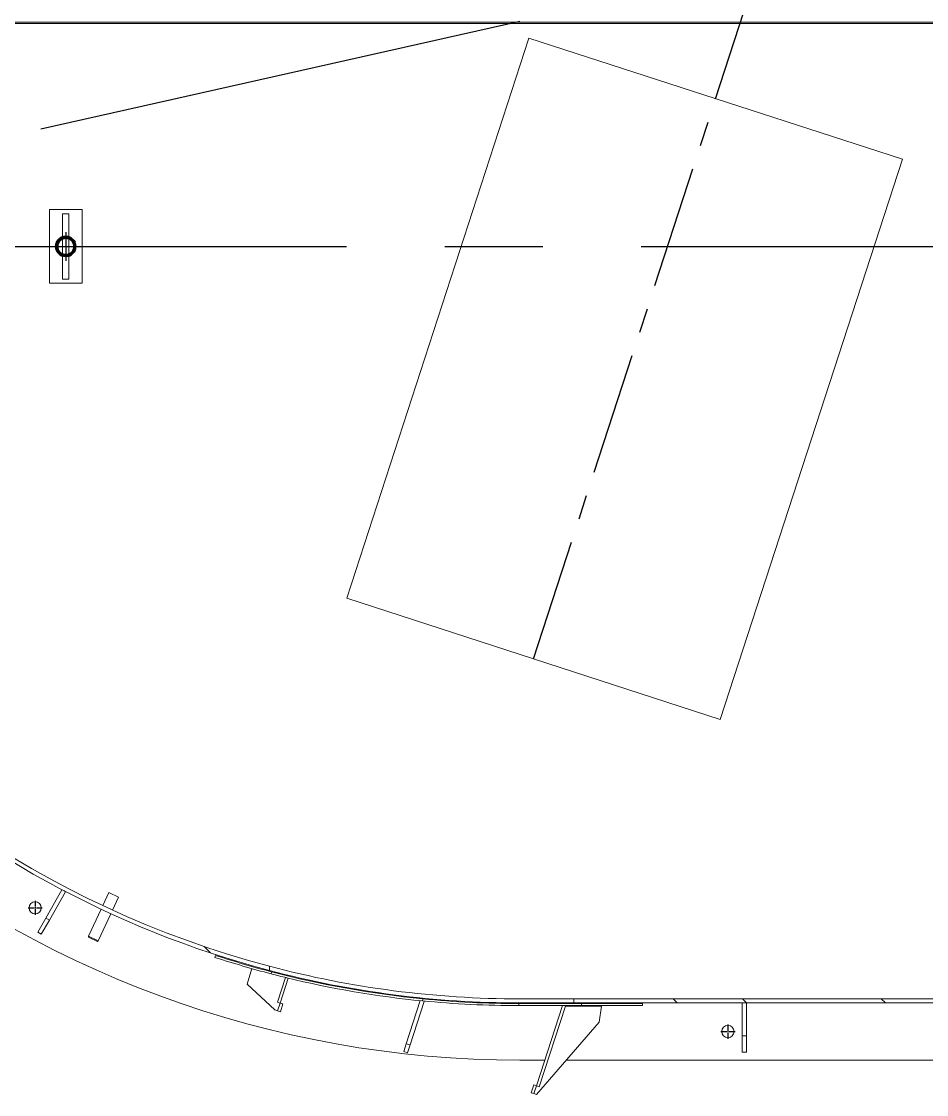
# Model space of a CAD drawing. Header units: inches. Extents: x 0 to 4731, y 0 to 1632.
# Drawn here: x 3619.9 to 3730.5, y 554.7 to 685.9 of the extents above; entities that cross this region are included whole.
import ezdxf

# ---------------------------------------------------------------- set-up
doc = ezdxf.new("R2010")
doc.units = ezdxf.units.IN
doc.header["$LTSCALE"] = 48
doc.header["$MEASUREMENT"] = 0
doc.linetypes.add('CENTER', pattern=[2, 1.25, -0.25, 0.25, -0.25])
for name, color, linetype, lineweight in [('AM_0', 7, 'Continuous', 50), ('AM_7', 142, 'CENTER', 25), ('Am_8', 1, 'Continuous', 25), ('Equipment-AM_0', 7, 'Continuous', 50), ('Process-AM_7', 142, 'CENTER', 25)]:
    doc.layers.add(name, color=color, linetype=linetype, lineweight=lineweight)
pattern_1 = [(315, (2644.142, 1859.378), (12.72792, 12.72792), []), (315, (2644.142, 1850.892), (12.72792, 12.72792), [])]

# ---------------------------------------------------------------- blocks, each defined once
blk = doc.blocks.new('*U398')
at = {"layer": 'AM_7', "color": 0, "transparency": 16777216}
for p, q in [((-0.87, 0), (-0.15, 0)), ((0, 0.15), (0, 0.87)), ((0.15, 0), (0.87, 0)), ((0, -0.87), (0, -0.15))]:
    blk.add_line(p, q, dxfattribs=at)
at = {"layer": 'AM_7', "color": 0, "linetype": 'Continuous', "transparency": 16777216}
for p, q in [((-0.075, 0), (0.075, 0)), ((0, -0.075), (0, 0.075))]:
    blk.add_line(p, q, dxfattribs=at)
blk = doc.blocks.new('*U399')
at = {"layer": 'AM_7', "color": 0, "transparency": 16777216}
for p, q in [((-0.87, 0), (-0.15, 0)), ((0, 0.15), (0, 0.87)), ((0.15, 0), (0.87, 0)), ((0, -0.87), (0, -0.15))]:
    blk.add_line(p, q, dxfattribs=at)
at = {"layer": 'AM_7', "color": 0, "linetype": 'Continuous', "transparency": 16777216}
for p, q in [((-0.075, 0), (0.075, 0)), ((0, -0.075), (0, 0.075))]:
    blk.add_line(p, q, dxfattribs=at)

msp = doc.modelspace()

# ---------------------------------------------------------------- hatches: boundary and pattern name
at = {"layer": 'Am_8'}
h = msp.add_hatch(dxfattribs=at)
h.set_pattern_fill('ANSI32', color=256, scale=48, angle=-90, style=0)
h.set_pattern_definition(pattern_1)
edge = h.paths.add_edge_path(flags=0)
edge.add_line((3565.691611, 653.862212), (3565.186938, 653.810774))
edge.add_arc((3680.809903, 685.925099), 120, 195.52265454, 255.23282052)
edge.add_line((3650.222876, 569.888752), (3650.222876, 570.405907))
edge.add_arc((3680.809903, 685.925099), 119.5, 195.5636483, 255.16961847, ccw=False)
h = msp.add_hatch(dxfattribs=at)
h.set_pattern_fill('ANSI32', color=256, scale=48, angle=-90, style=0)
h.set_pattern_definition(pattern_1)
h.paths.add_polyline_path([(3687.39693, 566.425099), (3687.39693, 565.925099), (3735.147084, 565.925099), (3735.147084, 566.425099)], flags=0)

# ---------------------------------------------------------------- linework, layer by layer
at = {"layer": 'AM_0', "lineweight": 18}
for p, q in [((3623.309903, 653.924849), (3623.309903, 662.924849)), ((3623.309903, 662.924849), (3627.309903, 662.924849)), ((3627.309903, 662.924849), (3627.309903, 653.924849)), ((3625.684903, 662.424849), (3624.934903, 662.424849)), ((3624.934903, 662.424849), (3624.934903, 659.551584)), ((3625.684903, 662.424849), (3625.684903, 659.551584)), ((3624.934903, 659.387916), (3624.934903, 657.461782)), ((3625.684903, 659.387916), (3625.684903, 657.461782)), ((3624.934903, 657.298114), (3624.934903, 654.424849)), ((3625.684903, 657.298114), (3625.684903, 654.424849)), ((3627.309903, 653.924849), (3623.309903, 653.924849)), ((3625.684903, 654.424849), (3624.934903, 654.424849))]:
    msp.add_line(p, q, dxfattribs=at)
at = {"layer": 'AM_0'}
for radius in [1.1875, 1.0335]:
    msp.add_circle((3625.309903, 658.424849), radius, dxfattribs=at)
msp.add_arc((3680.809903, 685.925099), 127, 90, 199.00439916, dxfattribs=at)
at = {"layer": 'AM_7', "ltscale": 0.25}
for p, q in [((3704.733129, 676.485419), (3711.233637, 696.491928)), ((3682.483905, 608.00935), (3704.733129, 676.485419))]:
    msp.add_line(p, q, dxfattribs=at)
at = {"layer": 'Equipment-AM_0', "lineweight": 18}
for p, q in [((4064.309874, 685.841766), (3565.200756, 685.841766)), ((4064.309642, 685.675099), (3565.217743, 685.675099)), ((3681.907772, 683.901827), (3659.658549, 615.425758)), ((3727.558485, 669.069011), (3681.907772, 683.901827)), ((3705.309262, 600.592942), (3727.558485, 669.069011)), ((3659.658549, 615.425758), (3705.309262, 600.592942)), ((3622.875408, 576.303065), (3624.851182, 579.771335)), ((3623.309858, 576.055572), (3625.289808, 579.531172)), ((3625.072583, 579.654919), (3625.289808, 579.531172)), ((3630.568142, 579.421098), (3629.834419, 577.842954)), ((3631.760566, 578.866707), (3630.568142, 579.421098)), ((3631.026843, 577.288563), (3631.760566, 578.866707)), ((3629.623621, 577.389554), (3628.080759, 574.071058)), ((3621.885433, 574.565265), (3622.875408, 576.303065)), ((3622.319883, 574.317771), (3623.309858, 576.055572)), ((3622.875408, 576.303065), (3623.309858, 576.055572)), ((3629.273184, 573.516666), (3630.816045, 576.835163)), ((3621.885433, 574.565265), (3622.319883, 574.317771)), ((3628.080759, 574.071058), (3628.090954, 573.956038)), ((3628.080759, 574.071058), (3629.273184, 573.516666)), ((3629.178671, 573.450328), (3628.090954, 573.956038)), ((3629.178671, 573.450328), (3629.273184, 573.516666)), ((3643.609123, 571.737953), (3643.531682, 571.50025)), ((3647.499319, 568.209723), (3648.060342, 570.123042)), ((3650.222876, 570.405907), (3650.222876, 569.888752)), ((3650.414113, 569.483422), (3650.477216, 569.725327)), ((3650.863961, 565.065169), (3647.499319, 568.209723)), ((3652.164236, 569.040919), (3651.174811, 566.01563)), ((3652.504602, 568.944253), (3651.51106, 565.906376)), ((3652.336477, 568.99888), (3652.246841, 569.028005)), ((3652.504602, 568.944253), (3652.336477, 568.99888)), ((3651.174811, 566.01563), (3651.51106, 565.906376)), ((3651.51106, 565.906376), (3651.202043, 564.95532)), ((3651.847309, 565.797122), (3651.51106, 565.906376)), ((3651.847309, 565.797122), (3651.538292, 564.846066)), ((3666.929035, 560.945399), (3668.638272, 566.20589)), ((3667.404563, 560.790891), (3669.134262, 566.114357)), ((3668.920118, 566.177744), (3668.944667, 566.426535)), ((3669.134262, 566.114357), (3668.947475, 566.175047)), ((3680.703558, 565.847803), (3680.703558, 565.597803)), ((3680.703558, 565.847803), (3688.336747, 565.847803)), ((3680.703558, 565.597803), (3686.216284, 565.597803)), ((3687.39693, 566.425099), (3680.809903, 566.425099)), ((3680.809903, 565.925099), (3687.39693, 565.925099)), ((3686.030364, 565.597803), (3682.834884, 555.788128)), ((3686.384408, 565.543176), (3683.170969, 555.678371)), ((3686.216284, 565.597803), (3688.336747, 565.597803)), ((3686.384408, 565.543176), (3686.216284, 565.597803)), ((3690.804817, 565.543176), (3686.384408, 565.543176)), ((3687.39693, 565.925099), (3687.39693, 566.425099)), ((3746.472722, 566.425099), (3687.39693, 566.425099)), ((3746.472722, 565.925099), (3687.39693, 565.925099)), ((3688.336747, 565.847803), (3688.336747, 565.597803)), ((3688.336747, 565.847803), (3695.793247, 565.847803)), ((3688.336747, 565.597803), (3695.793247, 565.597803)), ((3690.503646, 563.591505), (3690.804817, 565.543176)), ((3690.804817, 565.543176), (3690.636692, 565.597803)), ((3695.793247, 565.597803), (3695.793247, 565.847803)), ((3707.99425, 561.925099), (3707.99425, 565.925099)), ((3708.49425, 561.925099), (3708.49425, 565.925099)), ((3651.202043, 564.95532), (3650.863961, 565.065169)), ((3651.538292, 564.846066), (3651.202043, 564.95532)), ((3682.86124, 554.727546), (3690.503646, 563.591505)), ((3707.99425, 559.925099), (3707.99425, 561.925099)), ((3707.99425, 561.925099), (3708.49425, 561.925099)), ((3708.49425, 559.925099), (3708.49425, 561.925099)), ((3666.620018, 559.994343), (3666.929035, 560.945399)), ((3667.404563, 560.790891), (3666.929035, 560.945399)), ((3667.095546, 559.839834), (3667.404563, 560.790891)), ((3667.095546, 559.839834), (3666.620018, 559.994343)), ((3680.809903, 558.925099), (3683.856745, 558.925099)), ((3686.480323, 558.925099), (3747.184903, 558.925099)), ((3707.99425, 559.925099), (3708.49425, 559.925099)), ((3682.498634, 555.897383), (3682.188905, 554.946558)), ((3682.834884, 555.788129), (3682.498634, 555.897383)), ((3682.834884, 555.788129), (3682.525155, 554.837304)), ((3683.170969, 555.678371), (3682.834884, 555.788129)), ((3682.525155, 554.837304), (3682.188905, 554.946558)), ((3682.188905, 554.946558), (3682.524991, 554.8368)), ((3682.86124, 554.727546), (3682.524991, 554.8368)), ((3682.525155, 554.837304), (3682.86124, 554.727546))]:
    msp.add_line(p, q, dxfattribs=at)
for centre in [(3621.57561, 577.556845), (3706.24425, 562.425099)]:
    msp.add_circle(centre, 0.75, dxfattribs=at)
for centre, radius, start, end in [((3680.809903, 685.925099), 119.5, 90, 183.92448217), ((3680.809903, 685.925099), 119.5, 176.07551783, 255.16961847), ((3680.809903, 685.925099), 120, 199.37573034, 255.23282052), ((3680.809903, 685.925099), 127, 229.45177829, 270), ((3680.703558, 685.597803), 120, 251.9548929, 255.37970955), ((3680.703558, 685.597803), 119.75, 251.9548929, 255.37970955), ((3680.810501, 685.929691), 119.504592, 255.16990501, 269.99971345), ((3680.810501, 685.929714), 120.004615, 255.23310602, 269.9997145), ((3680.704745, 685.602513), 120.004858, 255.37972871, 256.32627022), ((3680.704992, 685.605827), 119.758127, 255.38001502, 264.36443516), ((3680.704747, 685.604792), 120.007072, 256.32652663, 264.36450339), ((3680.703636, 685.599394), 120.001591, 264.36477804, 269.99996262), ((3680.703558, 685.597804), 119.750001, 264.36474068, 269.99999999)]:
    msp.add_arc(centre, radius, start, end, dxfattribs=at)
at = {"layer": 'Process-AM_7'}
for p, q in [((3680.809903, 685.925099), (3515.334266, 648.680593)), ((3625.309903, 660.172884), (3625.309903, 656.676814)), ((3599.622819, 658.424849), (4031.550906, 658.424849)), ((3623.561868, 658.424849), (3627.057938, 658.424849))]:
    msp.add_line(p, q, dxfattribs=at)

# ---------------------------------------------------------------- block references
at = {"layer": 'AM_7', "rotation": 270}
for name, p in [('*U398', (3621.57561, 577.556845)), ('*U399', (3706.24425, 562.425099))]:
    msp.add_blockref(name, p, dxfattribs=at)

doc.saveas('drawing.dxf')
